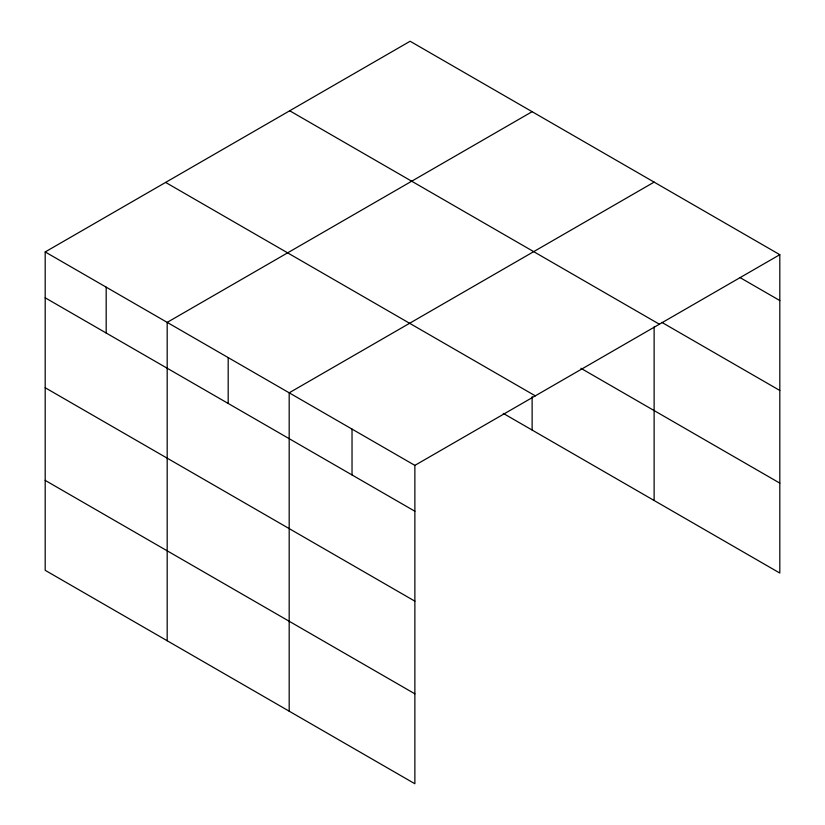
<?xml version="1.0" encoding="UTF-8"?>
<svg xmlns="http://www.w3.org/2000/svg" width="825" height="825" viewBox="0 0 825 825"><rect width="100%" height="100%" fill="white"/><g stroke="black" fill="none" stroke-linecap="round" stroke-linejoin="round"><path stroke-width="1.24" d="M45.189 251.945L414.872 465.382L414.872 783.75L45.189 570.312L45.189 251.945L410.128 41.25L779.811 254.688L779.811 573.055L503.291 413.407M532.125 111.684L167.186 322.379L167.186 640.747M654.122 182.119L289.183 392.813L289.183 711.181M414.872 465.382L779.811 254.688M740.118 277.633L779.811 300.548M661.836 322.369L779.811 390.472M289.699 110.777L659.381 324.215M580.924 368.301L779.811 483.13M165.619 182.418L535.301 395.845M45.189 297.804L414.872 511.242M45.189 387.74L414.872 601.167M45.189 480.387L414.872 693.825M654.122 326.917L654.122 500.486M532.125 396.65L532.125 430.052M352.028 429.093L352.028 474.952M228.185 357.596L228.185 403.456M106.188 287.162L106.188 333.022"/></g></svg>
